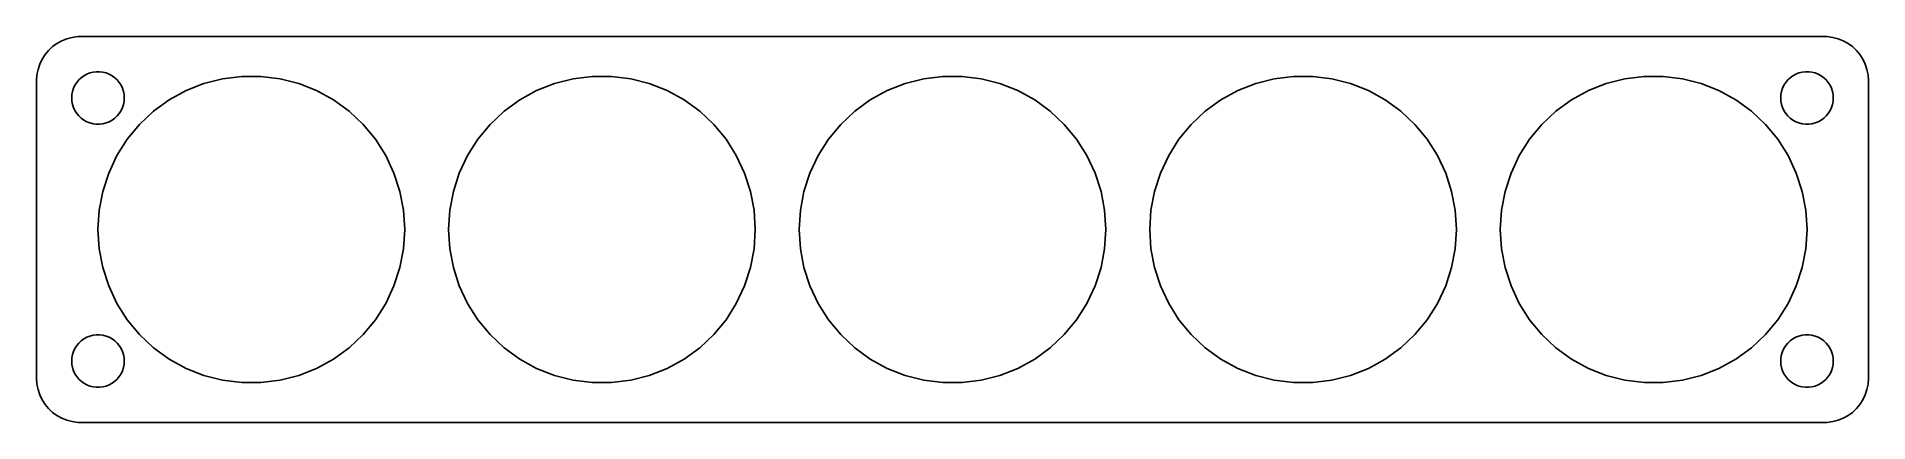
# Model space of a CAD drawing. Header units: metres. Extents: x -104 to 104, y -22 to 22.
import ezdxf

# ---------------------------------------------------------------- set-up
doc = ezdxf.new("R2010")
doc.units = ezdxf.units.M

msp = doc.modelspace()

# ---------------------------------------------------------------- linework, layer by layer
for p, q in [((-102.179, 21.2216), (-102.687, 20.8526)), ((-101.629, 21.5241), (-102.179, 21.2216)), ((-101.045, 21.7553), (-101.629, 21.5241)), ((-100.437, 21.9114), (-101.045, 21.7553)), ((-99.8139, 21.9901), (-100.437, 21.9114)), ((99.8139, 21.9901), (-99.8139, 21.9901)), ((100.437, 21.9114), (99.8139, 21.9901)), ((101.045, 21.7553), (100.437, 21.9114)), ((101.629, 21.5241), (101.045, 21.7553)), ((102.179, 21.2216), (101.629, 21.5241)), ((102.687, 20.8526), (102.179, 21.2216)), ((-104.149, 18.8406), (-104.343, 18.2434)), ((-103.882, 19.4088), (-104.149, 18.8406)), ((-103.545, 19.9389), (-103.882, 19.4088)), ((-103.145, 20.4227), (-103.545, 19.9389)), ((-102.687, 20.8526), (-103.145, 20.4227)), ((103.145, 20.4227), (102.687, 20.8526)), ((103.545, 19.9389), (103.145, 20.4227)), ((103.882, 19.4088), (103.545, 19.9389)), ((104.149, 18.8406), (103.882, 19.4088)), ((104.343, 18.2434), (104.149, 18.8406)), ((-104.461, 17.6267), (-104.5, 17)), ((-104.5, 17), (-104.5, -17)), ((-104.343, 18.2434), (-104.461, 17.6267)), ((-100.129, 16.4453), (-99.927, 16.7634)), ((-99.927, 16.7634), (-99.6869, 17.0536)), ((-99.6869, 17.0536), (-99.4123, 17.3115)), ((-99.4123, 17.3115), (-99.1075, 17.533)), ((-99.1075, 17.533), (-98.7773, 17.7145)), ((-98.7773, 17.7145), (-98.427, 17.8532)), ((-98.427, 17.8532), (-98.0621, 17.9469)), ((-98.0621, 17.9469), (-97.6884, 17.9941)), ((-97.6884, 17.9941), (-97.3116, 17.9941)), ((-97.3116, 17.9941), (-96.9379, 17.9469)), ((-96.9379, 17.9469), (-96.573, 17.8532)), ((-96.573, 17.8532), (-96.2227, 17.7145)), ((-96.2227, 17.7145), (-95.8925, 17.533)), ((-95.8925, 17.533), (-95.5877, 17.3115)), ((-95.5877, 17.3115), (-95.3131, 17.0536)), ((-95.3131, 17.0536), (-95.073, 16.7634)), ((-95.073, 16.7634), (-94.8711, 16.4453)), ((-85.4078, 16.6435), (-83.2792, 17.19)), ((-83.2792, 17.19), (-81.0988, 17.4655)), ((-81.0988, 17.4655), (-78.9012, 17.4655)), ((-78.9012, 17.4655), (-76.7208, 17.19)), ((-76.7208, 17.19), (-74.5922, 16.6435)), ((-45.4078, 16.6435), (-43.2792, 17.19)), ((-43.2792, 17.19), (-41.0988, 17.4655)), ((-41.0988, 17.4655), (-38.9012, 17.4655)), ((-38.9012, 17.4655), (-36.7208, 17.19)), ((-36.7208, 17.19), (-34.5922, 16.6435)), ((-5.40779, 16.6435), (-3.27916, 17.19)), ((-3.27916, 17.19), (-1.09883, 17.4655)), ((-1.09883, 17.4655), (1.09883, 17.4655)), ((1.09883, 17.4655), (3.27916, 17.19)), ((3.27916, 17.19), (5.40779, 16.6435)), ((34.5922, 16.6435), (36.7208, 17.19)), ((36.7208, 17.19), (38.9012, 17.4655)), ((38.9012, 17.4655), (41.0988, 17.4655)), ((41.0988, 17.4655), (43.2792, 17.19)), ((43.2792, 17.19), (45.4078, 16.6435)), ((74.5922, 16.6435), (76.7208, 17.19)), ((76.7208, 17.19), (78.9012, 17.4655)), ((78.9012, 17.4655), (81.0988, 17.4655)), ((81.0988, 17.4655), (83.2792, 17.19)), ((83.2792, 17.19), (85.4078, 16.6435)), ((94.8711, 16.4453), (95.073, 16.7634)), ((95.073, 16.7634), (95.3131, 17.0536)), ((95.3131, 17.0536), (95.5877, 17.3115)), ((95.5877, 17.3115), (95.8925, 17.533)), ((95.8925, 17.533), (96.2227, 17.7145)), ((96.2227, 17.7145), (96.573, 17.8532)), ((96.573, 17.8532), (96.9379, 17.9469)), ((96.9379, 17.9469), (97.3116, 17.9941)), ((97.3116, 17.9941), (97.6884, 17.9941)), ((97.6884, 17.9941), (98.0621, 17.9469)), ((98.0621, 17.9469), (98.427, 17.8532)), ((98.427, 17.8532), (98.7773, 17.7145)), ((98.7773, 17.7145), (99.1075, 17.533)), ((99.1075, 17.533), (99.4123, 17.3115)), ((99.4123, 17.3115), (99.6869, 17.0536)), ((99.6869, 17.0536), (99.927, 16.7634)), ((99.927, 16.7634), (100.129, 16.4453)), ((104.461, 17.6267), (104.343, 18.2434)), ((104.5, 17), (104.461, 17.6267)), ((104.5, -17), (104.5, 17)), ((-100.5, 15), (-100.476, 15.376)), ((-100.476, 14.624), (-100.5, 15)), ((-100.476, 15.376), (-100.406, 15.7461)), ((-100.406, 15.7461), (-100.289, 16.1044)), ((-100.289, 16.1044), (-100.129, 16.4453)), ((-94.8711, 16.4453), (-94.7107, 16.1044)), ((-94.7107, 16.1044), (-94.5943, 15.7461)), ((-94.5943, 15.7461), (-94.5237, 15.376)), ((-94.5237, 15.376), (-94.5, 15)), ((-94.5, 15), (-94.5237, 14.624)), ((-91.1549, 13.484), (-89.377, 14.7757)), ((-89.377, 14.7757), (-87.4511, 15.8345)), ((-87.4511, 15.8345), (-85.4078, 16.6435)), ((-74.5922, 16.6435), (-72.5489, 15.8345)), ((-72.5489, 15.8345), (-70.623, 14.7757)), ((-70.623, 14.7757), (-68.8451, 13.484)), ((-51.1549, 13.484), (-49.377, 14.7757)), ((-49.377, 14.7757), (-47.4511, 15.8345)), ((-47.4511, 15.8345), (-45.4078, 16.6435)), ((-34.5922, 16.6435), (-32.5489, 15.8345)), ((-32.5489, 15.8345), (-30.623, 14.7757)), ((-30.623, 14.7757), (-28.8451, 13.484)), ((-11.1549, 13.484), (-9.37697, 14.7757)), ((-9.37697, 14.7757), (-7.45113, 15.8345)), ((-7.45113, 15.8345), (-5.40779, 16.6435)), ((5.40779, 16.6435), (7.45113, 15.8345)), ((7.45113, 15.8345), (9.37697, 14.7757)), ((9.37697, 14.7757), (11.1549, 13.484)), ((28.8451, 13.484), (30.623, 14.7757)), ((30.623, 14.7757), (32.5489, 15.8345)), ((32.5489, 15.8345), (34.5922, 16.6435)), ((45.4078, 16.6435), (47.4511, 15.8345)), ((47.4511, 15.8345), (49.377, 14.7757)), ((49.377, 14.7757), (51.1549, 13.484)), ((68.8451, 13.484), (70.623, 14.7757)), ((70.623, 14.7757), (72.5489, 15.8345)), ((72.5489, 15.8345), (74.5922, 16.6435)), ((85.4078, 16.6435), (87.4511, 15.8345)), ((87.4511, 15.8345), (89.377, 14.7757)), ((89.377, 14.7757), (91.1549, 13.484)), ((94.5, 15), (94.5237, 15.376)), ((94.5237, 14.624), (94.5, 15)), ((94.5237, 15.376), (94.5943, 15.7461)), ((94.5943, 15.7461), (94.7107, 16.1044)), ((94.7107, 16.1044), (94.8711, 16.4453)), ((100.129, 16.4453), (100.289, 16.1044)), ((100.289, 16.1044), (100.406, 15.7461)), ((100.406, 15.7461), (100.476, 15.376)), ((100.476, 15.376), (100.5, 15)), ((100.5, 15), (100.476, 14.624)), ((-100.406, 14.2539), (-100.476, 14.624)), ((-100.289, 13.8956), (-100.406, 14.2539)), ((-100.129, 13.5547), (-100.289, 13.8956)), ((-99.927, 13.2366), (-100.129, 13.5547)), ((-99.6869, 12.9464), (-99.927, 13.2366)), ((-99.4123, 12.6884), (-99.6869, 12.9464)), ((-99.1075, 12.467), (-99.4123, 12.6884)), ((-95.5877, 12.6884), (-95.8925, 12.467)), ((-95.3131, 12.9464), (-95.5877, 12.6884)), ((-95.073, 13.2366), (-95.3131, 12.9464)), ((-94.8711, 13.5547), (-95.073, 13.2366)), ((-94.7107, 13.8956), (-94.8711, 13.5547)), ((-94.5943, 14.2539), (-94.7107, 13.8956)), ((-94.5237, 14.624), (-94.5943, 14.2539)), ((-92.7569, 11.9796), (-91.1549, 13.484)), ((-68.8451, 13.484), (-67.243, 11.9796)), ((-52.7569, 11.9796), (-51.1549, 13.484)), ((-28.8451, 13.484), (-27.243, 11.9796)), ((-12.7569, 11.9796), (-11.1549, 13.484)), ((11.1549, 13.484), (12.7569, 11.9796)), ((27.243, 11.9796), (28.8451, 13.484)), ((51.1549, 13.484), (52.7569, 11.9796)), ((67.243, 11.9796), (68.8451, 13.484)), ((91.1549, 13.484), (92.7569, 11.9796)), ((94.5943, 14.2539), (94.5237, 14.624)), ((94.7107, 13.8956), (94.5943, 14.2539)), ((94.8711, 13.5547), (94.7107, 13.8956)), ((95.073, 13.2366), (94.8711, 13.5547)), ((95.3131, 12.9464), (95.073, 13.2366)), ((95.5877, 12.6884), (95.3131, 12.9464)), ((95.8925, 12.467), (95.5877, 12.6884)), ((99.4123, 12.6884), (99.1075, 12.467)), ((99.6869, 12.9464), (99.4123, 12.6884)), ((99.927, 13.2366), (99.6869, 12.9464)), ((100.129, 13.5547), (99.927, 13.2366)), ((100.289, 13.8956), (100.129, 13.5547)), ((100.406, 14.2539), (100.289, 13.8956)), ((100.476, 14.624), (100.406, 14.2539)), ((-98.7773, 12.2855), (-99.1075, 12.467)), ((-98.427, 12.1468), (-98.7773, 12.2855)), ((-98.0621, 12.0531), (-98.427, 12.1468)), ((-97.6884, 12.0059), (-98.0621, 12.0531)), ((-97.3116, 12.0059), (-97.6884, 12.0059)), ((-96.9379, 12.0531), (-97.3116, 12.0059)), ((-96.573, 12.1468), (-96.9379, 12.0531)), ((-96.2227, 12.2855), (-96.573, 12.1468)), ((-95.8925, 12.467), (-96.2227, 12.2855)), ((-94.1578, 10.2862), (-92.7569, 11.9796)), ((-67.243, 11.9796), (-65.8422, 10.2862)), ((-54.1578, 10.2862), (-52.7569, 11.9796)), ((-27.243, 11.9796), (-25.8422, 10.2862)), ((-14.1578, 10.2862), (-12.7569, 11.9796)), ((12.7569, 11.9796), (14.1578, 10.2862)), ((25.8422, 10.2862), (27.243, 11.9796)), ((52.7569, 11.9796), (54.1578, 10.2862)), ((65.8422, 10.2862), (67.243, 11.9796)), ((92.7569, 11.9796), (94.1578, 10.2862)), ((96.2227, 12.2855), (95.8925, 12.467)), ((96.573, 12.1468), (96.2227, 12.2855)), ((96.9379, 12.0531), (96.573, 12.1468)), ((97.3116, 12.0059), (96.9379, 12.0531)), ((97.6884, 12.0059), (97.3116, 12.0059)), ((98.0621, 12.0531), (97.6884, 12.0059)), ((98.427, 12.1468), (98.0621, 12.0531)), ((98.7773, 12.2855), (98.427, 12.1468)), ((99.1075, 12.467), (98.7773, 12.2855)), ((-96.2711, 6.44217), (-95.3354, 8.43068)), ((-95.3354, 8.43068), (-94.1578, 10.2862)), ((-65.8422, 10.2862), (-64.6646, 8.43068)), ((-64.6646, 8.43068), (-63.7289, 6.44217)), ((-56.2711, 6.44217), (-55.3354, 8.43068)), ((-55.3354, 8.43068), (-54.1578, 10.2862)), ((-25.8422, 10.2862), (-24.6646, 8.43068)), ((-24.6646, 8.43068), (-23.7289, 6.44217)), ((-16.2711, 6.44217), (-15.3354, 8.43068)), ((-15.3354, 8.43068), (-14.1578, 10.2862)), ((14.1578, 10.2862), (15.3354, 8.43068)), ((15.3354, 8.43068), (16.2711, 6.44217)), ((23.7289, 6.44217), (24.6646, 8.43068)), ((24.6646, 8.43068), (25.8422, 10.2862)), ((54.1578, 10.2862), (55.3354, 8.43068)), ((55.3354, 8.43068), (56.2711, 6.44217)), ((63.7289, 6.44217), (64.6646, 8.43068)), ((64.6646, 8.43068), (65.8422, 10.2862)), ((94.1578, 10.2862), (95.3354, 8.43068)), ((95.3354, 8.43068), (96.2711, 6.44217)), ((-96.9502, 4.35207), (-96.2711, 6.44217)), ((-63.7289, 6.44217), (-63.0498, 4.35207)), ((-56.9502, 4.35207), (-56.2711, 6.44217)), ((-23.7289, 6.44217), (-23.0498, 4.35207)), ((-16.9502, 4.35207), (-16.2711, 6.44217)), ((16.2711, 6.44217), (16.9502, 4.35207)), ((23.0498, 4.35207), (23.7289, 6.44217)), ((56.2711, 6.44217), (56.9502, 4.35207)), ((63.0498, 4.35207), (63.7289, 6.44217)), ((96.2711, 6.44217), (96.9502, 4.35207)), ((-97.362, 2.19333), (-96.9502, 4.35207)), ((-63.0498, 4.35207), (-62.638, 2.19333)), ((-57.362, 2.19333), (-56.9502, 4.35207)), ((-23.0498, 4.35207), (-22.638, 2.19333)), ((-17.362, 2.19333), (-16.9502, 4.35207)), ((16.9502, 4.35207), (17.362, 2.19333)), ((22.638, 2.19333), (23.0498, 4.35207)), ((56.9502, 4.35207), (57.362, 2.19333)), ((62.638, 2.19333), (63.0498, 4.35207)), ((96.9502, 4.35207), (97.362, 2.19333)), ((-97.5, 0), (-97.362, 2.19333)), ((-62.638, 2.19333), (-62.5, 0)), ((-57.5, 0), (-57.362, 2.19333)), ((-22.638, 2.19333), (-22.5, 0)), ((-17.5, 0), (-17.362, 2.19333)), ((17.362, 2.19333), (17.5, 0)), ((22.5, 0), (22.638, 2.19333)), ((57.362, 2.19333), (57.5, 0)), ((62.5, 0), (62.638, 2.19333)), ((97.362, 2.19333), (97.5, 0)), ((-97.362, -2.19333), (-97.5, 0)), ((-62.5, 0), (-62.638, -2.19333)), ((-57.362, -2.19333), (-57.5, 0)), ((-22.5, 0), (-22.638, -2.19333)), ((-17.362, -2.19333), (-17.5, 0)), ((17.5, 0), (17.362, -2.19333)), ((22.638, -2.19333), (22.5, 0)), ((57.5, 0), (57.362, -2.19333)), ((62.638, -2.19333), (62.5, 0)), ((97.5, 0), (97.362, -2.19333)), ((-96.9502, -4.35207), (-97.362, -2.19333)), ((-62.638, -2.19333), (-63.0498, -4.35207)), ((-56.9502, -4.35207), (-57.362, -2.19333)), ((-22.638, -2.19333), (-23.0498, -4.35207)), ((-16.9502, -4.35207), (-17.362, -2.19333)), ((17.362, -2.19333), (16.9502, -4.35207)), ((23.0498, -4.35207), (22.638, -2.19333)), ((57.362, -2.19333), (56.9502, -4.35207)), ((63.0498, -4.35207), (62.638, -2.19333)), ((97.362, -2.19333), (96.9502, -4.35207)), ((-96.2711, -6.44217), (-96.9502, -4.35207)), ((-63.0498, -4.35207), (-63.7289, -6.44217)), ((-56.2711, -6.44217), (-56.9502, -4.35207)), ((-23.0498, -4.35207), (-23.7289, -6.44217)), ((-16.2711, -6.44217), (-16.9502, -4.35207)), ((16.9502, -4.35207), (16.2711, -6.44217)), ((23.7289, -6.44217), (23.0498, -4.35207)), ((56.9502, -4.35207), (56.2711, -6.44217)), ((63.7289, -6.44217), (63.0498, -4.35207)), ((96.9502, -4.35207), (96.2711, -6.44217)), ((-95.3354, -8.43068), (-96.2711, -6.44217)), ((-63.7289, -6.44217), (-64.6646, -8.43068)), ((-55.3354, -8.43068), (-56.2711, -6.44217)), ((-23.7289, -6.44217), (-24.6646, -8.43068)), ((-15.3354, -8.43068), (-16.2711, -6.44217)), ((16.2711, -6.44217), (15.3354, -8.43068)), ((24.6646, -8.43068), (23.7289, -6.44217)), ((56.2711, -6.44217), (55.3354, -8.43068)), ((64.6646, -8.43068), (63.7289, -6.44217)), ((96.2711, -6.44217), (95.3354, -8.43068)), ((-94.1578, -10.2862), (-95.3354, -8.43068)), ((-92.7569, -11.9796), (-94.1578, -10.2862)), ((-65.8422, -10.2862), (-67.243, -11.9796)), ((-64.6646, -8.43068), (-65.8422, -10.2862)), ((-54.1578, -10.2862), (-55.3354, -8.43068)), ((-52.7569, -11.9796), (-54.1578, -10.2862)), ((-25.8422, -10.2862), (-27.243, -11.9796)), ((-24.6646, -8.43068), (-25.8422, -10.2862)), ((-14.1578, -10.2862), (-15.3354, -8.43068)), ((-12.7569, -11.9796), (-14.1578, -10.2862)), ((14.1578, -10.2862), (12.7569, -11.9796)), ((15.3354, -8.43068), (14.1578, -10.2862)), ((25.8422, -10.2862), (24.6646, -8.43068)), ((27.243, -11.9796), (25.8422, -10.2862)), ((54.1578, -10.2862), (52.7569, -11.9796)), ((55.3354, -8.43068), (54.1578, -10.2862)), ((65.8422, -10.2862), (64.6646, -8.43068)), ((67.243, -11.9796), (65.8422, -10.2862)), ((94.1578, -10.2862), (92.7569, -11.9796)), ((95.3354, -8.43068), (94.1578, -10.2862)), ((-99.4123, -12.6884), (-99.1075, -12.467)), ((-99.1075, -12.467), (-98.7773, -12.2855)), ((-98.7773, -12.2855), (-98.427, -12.1468)), ((-98.427, -12.1468), (-98.0621, -12.0531)), ((-98.0621, -12.0531), (-97.6884, -12.0059)), ((-97.6884, -12.0059), (-97.3116, -12.0059)), ((-97.3116, -12.0059), (-96.9379, -12.0531)), ((-96.9379, -12.0531), (-96.573, -12.1468)), ((-96.573, -12.1468), (-96.2227, -12.2855)), ((-96.2227, -12.2855), (-95.8925, -12.467)), ((-95.8925, -12.467), (-95.5877, -12.6884)), ((-91.1549, -13.484), (-92.7569, -11.9796)), ((-67.243, -11.9796), (-68.8451, -13.484)), ((-51.1549, -13.484), (-52.7569, -11.9796)), ((-27.243, -11.9796), (-28.8451, -13.484)), ((-11.1549, -13.484), (-12.7569, -11.9796)), ((12.7569, -11.9796), (11.1549, -13.484)), ((28.8451, -13.484), (27.243, -11.9796)), ((52.7569, -11.9796), (51.1549, -13.484)), ((68.8451, -13.484), (67.243, -11.9796)), ((92.7569, -11.9796), (91.1549, -13.484)), ((95.5877, -12.6884), (95.8925, -12.467)), ((95.8925, -12.467), (96.2227, -12.2855)), ((96.2227, -12.2855), (96.573, -12.1468)), ((96.573, -12.1468), (96.9379, -12.0531)), ((96.9379, -12.0531), (97.3116, -12.0059)), ((97.3116, -12.0059), (97.6884, -12.0059)), ((97.6884, -12.0059), (98.0621, -12.0531)), ((98.0621, -12.0531), (98.427, -12.1468)), ((98.427, -12.1468), (98.7773, -12.2855)), ((98.7773, -12.2855), (99.1075, -12.467)), ((99.1075, -12.467), (99.4123, -12.6884)), ((-100.5, -15), (-100.476, -14.624)), ((-100.476, -14.624), (-100.406, -14.2539)), ((-100.406, -14.2539), (-100.289, -13.8956)), ((-100.289, -13.8956), (-100.129, -13.5547)), ((-100.129, -13.5547), (-99.927, -13.2366)), ((-99.927, -13.2366), (-99.6869, -12.9464)), ((-99.6869, -12.9464), (-99.4123, -12.6884)), ((-95.5877, -12.6884), (-95.3131, -12.9464)), ((-95.3131, -12.9464), (-95.073, -13.2366)), ((-95.073, -13.2366), (-94.8711, -13.5547)), ((-94.8711, -13.5547), (-94.7107, -13.8956)), ((-94.7107, -13.8956), (-94.5943, -14.2539)), ((-94.5943, -14.2539), (-94.5237, -14.624)), ((-94.5237, -14.624), (-94.5, -15)), ((-89.377, -14.7757), (-91.1549, -13.484)), ((-68.8451, -13.484), (-70.623, -14.7757)), ((-49.377, -14.7757), (-51.1549, -13.484)), ((-28.8451, -13.484), (-30.623, -14.7757)), ((-9.37697, -14.7757), (-11.1549, -13.484)), ((11.1549, -13.484), (9.37697, -14.7757)), ((30.623, -14.7757), (28.8451, -13.484)), ((51.1549, -13.484), (49.377, -14.7757)), ((70.623, -14.7757), (68.8451, -13.484)), ((91.1549, -13.484), (89.377, -14.7757)), ((94.5, -15), (94.5237, -14.624)), ((94.5237, -14.624), (94.5943, -14.2539)), ((94.5943, -14.2539), (94.7107, -13.8956)), ((94.7107, -13.8956), (94.8711, -13.5547)), ((94.8711, -13.5547), (95.073, -13.2366)), ((95.073, -13.2366), (95.3131, -12.9464)), ((95.3131, -12.9464), (95.5877, -12.6884)), ((99.4123, -12.6884), (99.6869, -12.9464)), ((99.6869, -12.9464), (99.927, -13.2366)), ((99.927, -13.2366), (100.129, -13.5547)), ((100.129, -13.5547), (100.289, -13.8956)), ((100.289, -13.8956), (100.406, -14.2539)), ((100.406, -14.2539), (100.476, -14.624)), ((100.476, -14.624), (100.5, -15)), ((-100.476, -15.376), (-100.5, -15)), ((-100.406, -15.7461), (-100.476, -15.376)), ((-100.289, -16.1044), (-100.406, -15.7461)), ((-100.129, -16.4453), (-100.289, -16.1044)), ((-99.927, -16.7634), (-100.129, -16.4453)), ((-94.8711, -16.4453), (-95.073, -16.7634)), ((-94.7107, -16.1044), (-94.8711, -16.4453)), ((-94.5943, -15.7461), (-94.7107, -16.1044)), ((-94.5237, -15.376), (-94.5943, -15.7461)), ((-94.5, -15), (-94.5237, -15.376)), ((-87.4511, -15.8345), (-89.377, -14.7757)), ((-85.4078, -16.6435), (-87.4511, -15.8345)), ((-83.2792, -17.19), (-85.4078, -16.6435)), ((-74.5922, -16.6435), (-76.7208, -17.19)), ((-72.5489, -15.8345), (-74.5922, -16.6435)), ((-70.623, -14.7757), (-72.5489, -15.8345)), ((-47.4511, -15.8345), (-49.377, -14.7757)), ((-45.4078, -16.6435), (-47.4511, -15.8345)), ((-43.2792, -17.19), (-45.4078, -16.6435)), ((-34.5922, -16.6435), (-36.7208, -17.19)), ((-32.5489, -15.8345), (-34.5922, -16.6435)), ((-30.623, -14.7757), (-32.5489, -15.8345)), ((-7.45113, -15.8345), (-9.37697, -14.7757)), ((-5.40779, -16.6435), (-7.45113, -15.8345)), ((-3.27916, -17.19), (-5.40779, -16.6435)), ((5.40779, -16.6435), (3.27916, -17.19)), ((7.45113, -15.8345), (5.40779, -16.6435)), ((9.37697, -14.7757), (7.45113, -15.8345)), ((32.5489, -15.8345), (30.623, -14.7757)), ((34.5922, -16.6435), (32.5489, -15.8345)), ((36.7208, -17.19), (34.5922, -16.6435)), ((45.4078, -16.6435), (43.2792, -17.19)), ((47.4511, -15.8345), (45.4078, -16.6435)), ((49.377, -14.7757), (47.4511, -15.8345)), ((72.5489, -15.8345), (70.623, -14.7757)), ((74.5922, -16.6435), (72.5489, -15.8345)), ((76.7208, -17.19), (74.5922, -16.6435)), ((85.4078, -16.6435), (83.2792, -17.19)), ((87.4511, -15.8345), (85.4078, -16.6435)), ((89.377, -14.7757), (87.4511, -15.8345)), ((94.5237, -15.376), (94.5, -15)), ((94.5943, -15.7461), (94.5237, -15.376)), ((94.7107, -16.1044), (94.5943, -15.7461)), ((94.8711, -16.4453), (94.7107, -16.1044)), ((95.073, -16.7634), (94.8711, -16.4453)), ((100.129, -16.4453), (99.927, -16.7634)), ((100.289, -16.1044), (100.129, -16.4453)), ((100.406, -15.7461), (100.289, -16.1044)), ((100.476, -15.376), (100.406, -15.7461)), ((100.5, -15), (100.476, -15.376)), ((-104.5, -17), (-104.461, -17.6267)), ((-104.461, -17.6267), (-104.343, -18.2434)), ((-104.343, -18.2434), (-104.149, -18.8406)), ((-99.6869, -17.0536), (-99.927, -16.7634)), ((-99.4123, -17.3115), (-99.6869, -17.0536)), ((-99.1075, -17.533), (-99.4123, -17.3115)), ((-98.7773, -17.7145), (-99.1075, -17.533)), ((-98.427, -17.8532), (-98.7773, -17.7145)), ((-98.0621, -17.9469), (-98.427, -17.8532)), ((-97.6884, -17.9941), (-98.0621, -17.9469)), ((-97.3116, -17.9941), (-97.6884, -17.9941)), ((-96.9379, -17.9469), (-97.3116, -17.9941)), ((-96.573, -17.8532), (-96.9379, -17.9469)), ((-96.2227, -17.7145), (-96.573, -17.8532)), ((-95.8925, -17.533), (-96.2227, -17.7145)), ((-95.5877, -17.3115), (-95.8925, -17.533)), ((-95.3131, -17.0536), (-95.5877, -17.3115)), ((-95.073, -16.7634), (-95.3131, -17.0536)), ((-81.0988, -17.4655), (-83.2792, -17.19)), ((-78.9012, -17.4655), (-81.0988, -17.4655)), ((-76.7208, -17.19), (-78.9012, -17.4655)), ((-41.0988, -17.4655), (-43.2792, -17.19)), ((-38.9012, -17.4655), (-41.0988, -17.4655)), ((-36.7208, -17.19), (-38.9012, -17.4655)), ((-1.09883, -17.4655), (-3.27916, -17.19)), ((1.09883, -17.4655), (-1.09883, -17.4655)), ((3.27916, -17.19), (1.09883, -17.4655)), ((38.9012, -17.4655), (36.7208, -17.19)), ((41.0988, -17.4655), (38.9012, -17.4655)), ((43.2792, -17.19), (41.0988, -17.4655)), ((78.9012, -17.4655), (76.7208, -17.19)), ((81.0988, -17.4655), (78.9012, -17.4655)), ((83.2792, -17.19), (81.0988, -17.4655)), ((95.3131, -17.0536), (95.073, -16.7634)), ((95.5877, -17.3115), (95.3131, -17.0536)), ((95.8925, -17.533), (95.5877, -17.3115)), ((96.2227, -17.7145), (95.8925, -17.533)), ((96.573, -17.8532), (96.2227, -17.7145)), ((96.9379, -17.9469), (96.573, -17.8532)), ((97.3116, -17.9941), (96.9379, -17.9469)), ((97.6884, -17.9941), (97.3116, -17.9941)), ((98.0621, -17.9469), (97.6884, -17.9941)), ((98.427, -17.8532), (98.0621, -17.9469)), ((98.7773, -17.7145), (98.427, -17.8532)), ((99.1075, -17.533), (98.7773, -17.7145)), ((99.4123, -17.3115), (99.1075, -17.533)), ((99.6869, -17.0536), (99.4123, -17.3115)), ((99.927, -16.7634), (99.6869, -17.0536)), ((104.149, -18.8406), (104.343, -18.2434)), ((104.343, -18.2434), (104.461, -17.6267)), ((104.461, -17.6267), (104.5, -17)), ((-104.149, -18.8406), (-103.882, -19.4088)), ((-103.882, -19.4088), (-103.545, -19.9389)), ((-103.545, -19.9389), (-103.145, -20.4227)), ((-103.145, -20.4227), (-102.687, -20.8526)), ((-102.687, -20.8526), (-102.179, -21.2216)), ((102.179, -21.2216), (102.687, -20.8526)), ((102.687, -20.8526), (103.145, -20.4227)), ((103.145, -20.4227), (103.545, -19.9389)), ((103.545, -19.9389), (103.882, -19.4088)), ((103.882, -19.4088), (104.149, -18.8406)), ((-102.179, -21.2216), (-101.629, -21.5241)), ((-101.629, -21.5241), (-101.045, -21.7553)), ((-101.045, -21.7553), (-100.437, -21.9114)), ((-100.437, -21.9114), (-99.8139, -21.9901)), ((-99.8139, -21.9901), (99.8139, -21.9901)), ((99.8139, -21.9901), (100.437, -21.9114)), ((100.437, -21.9114), (101.045, -21.7553)), ((101.045, -21.7553), (101.629, -21.5241)), ((101.629, -21.5241), (102.179, -21.2216))]:
    msp.add_line(p, q)

doc.saveas('drawing.dxf')
